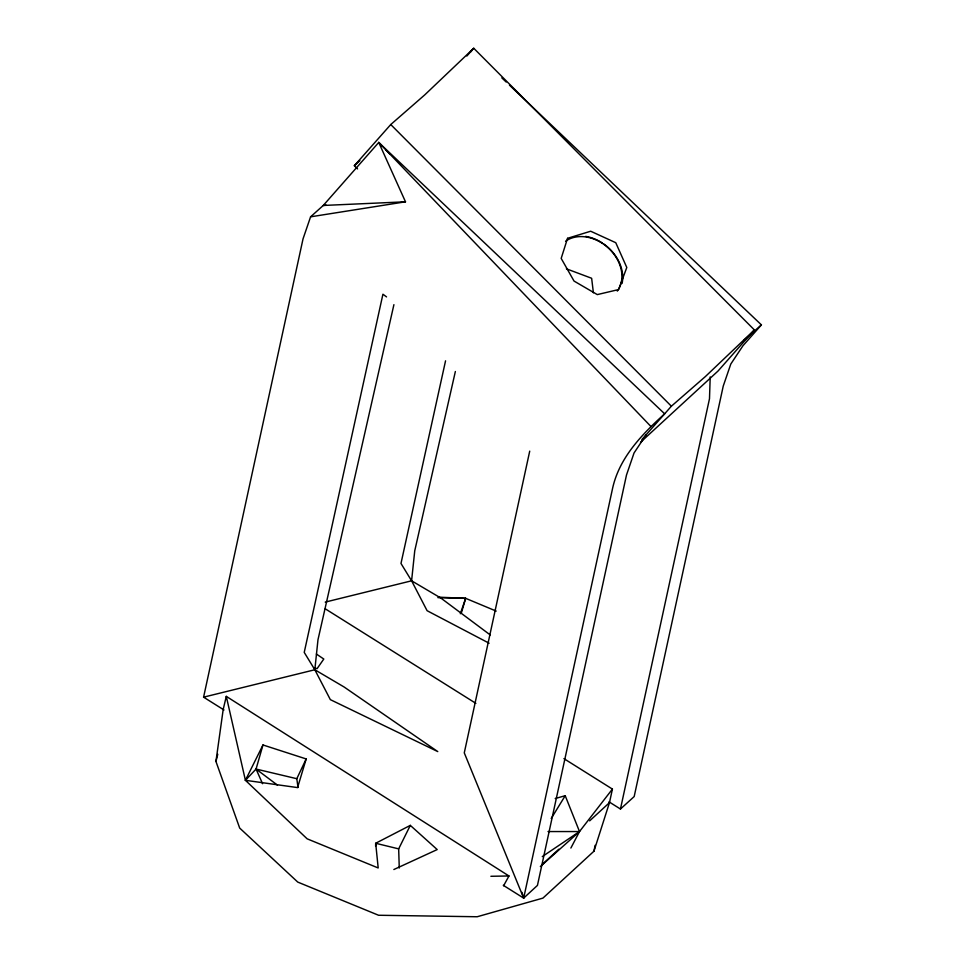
<?xml version="1.0" encoding="UTF-8"?>
<svg xmlns="http://www.w3.org/2000/svg" width="965" height="965" viewBox="0 0 965 965"><rect width="100%" height="100%" fill="white"/><g stroke="black" fill="none" stroke-linecap="round" stroke-linejoin="round"><path stroke-width="1.45" d="M375.614 846.184L375.675 843.265L410.306 825.377L437.205 849.574L393.853 869.525M710.204 376.905L709.492 398.738L620.459 809.02L608.987 801.831M386.543 296.894L382.924 294.216L304.228 652.4L314.831 669.758L344.107 686.996L437.772 751.59L330.344 699.637L314.831 669.758L317.98 639.747L393.913 304.663M489.11 643.209L427.097 610.7L411.597 580.809L414.745 550.81L455.359 371.513M563.922 758.635L612.413 789.081L609.47 802.651L593.945 851.214L542.921 898.113L477.18 916.75L378.557 915.254L297.763 882.094L239.682 828.067L215.943 761.457L223.204 709.396L226.292 696.368L508.965 875.979L503.621 885.749M593.945 851.214L595.103 845.328M223.989 709.975L203.591 697.164L303.034 238.874L310.585 216.823L323.263 205.461L378.75 142.446L664.656 413.816C642.22 434.093 619.663 457.241 612.739 487.675L523.669 898.113L503.272 885.303M529.725 451.125L464.274 752.857L523.669 898.113L537.445 885.4L626.49 475.033L634.041 452.983L646.224 434.66M445.553 360.826L400.982 563.451L411.597 580.809L440.86 598.059L490.244 634.946M215.943 761.457L217.764 754.244M399.269 868.018L398.666 848.874L375.675 843.265L378.196 867.969L307.147 838.826L245.412 780.311L256.063 769.057L262.975 744.968L306.182 758.948L297.582 787.585L245.412 780.311L226.292 696.368M461.415 612.787L465.661 598.336L496.203 611.086M460.329 613.752L465.661 598.336L438.786 597.178M298.016 787.488L296.798 778.707L306.182 758.948M398.666 848.874L410.306 825.377M245.412 780.311L262.975 744.968M570.882 848.042L579.507 831.553L612.413 789.081M551.208 818.525L565.213 795.703L579.507 831.553L540.352 866.534M470.462 52.11L472.392 49.866M357.545 168.899L354.348 165.703L390.753 124.545L424.697 94.932L473.743 48.25L754.377 329.921L717.984 371.067L640.519 442.284M466.855 56.03L473.743 48.25M641.87 439.582L671.375 406.205L705.331 376.603L754.377 329.921M509.472 85.149L761.409 324.879L742.978 345.723L730.795 364.046L723.243 386.084L634.174 796.559L620.459 809.02M354.348 165.703L359.885 160.612M761.409 324.879L744.063 340.211M542.33 864.363L558.844 849.188M589.663 820.853L609.47 802.651M542.282 856.594L579.507 831.553L548.024 831.553M555.201 798.538L565.213 795.703M325.229 602.112L411.597 580.809M203.591 697.164L314.831 669.758M310.585 216.823L405.493 201.806L378.75 142.446L650.893 426.458M326.242 205.207L323.263 205.461L405.493 201.806M490.883 876.28L508.965 875.979M437.869 597.625L465.661 598.336M314.252 667.973L317.111 668.624L323.794 659.035L316.375 654.041M262.564 783.713L256.063 769.057L296.798 778.707M566.407 268.813L591.642 278.27L593.403 292.805M325.277 608.831L475.866 703.352M256.063 769.057L277.462 785.136M501.836 77.888L506.203 82.037M390.753 124.545L671.375 406.205M378.75 142.446L381.838 145.691M385.964 150.033L390.089 154.364M521.944 892.36L523.669 898.113M565.587 241.202A36.224 28.287 41.5 0 1 609.168 248.777A36.224 28.287 41.5 0 1 617.298 291.104M585.671 236.389A37.816 29.529 41.5 0 1 602.365 243.023M603.595 243.868A37.816 29.529 41.5 0 1 622.087 283.445M567.541 238.307L561.184 258.403L574.03 281.056L597.287 294.602L618.613 289.56L626.792 267.474L615.754 242.697L590.677 231.226L567.541 238.307"/></g></svg>
